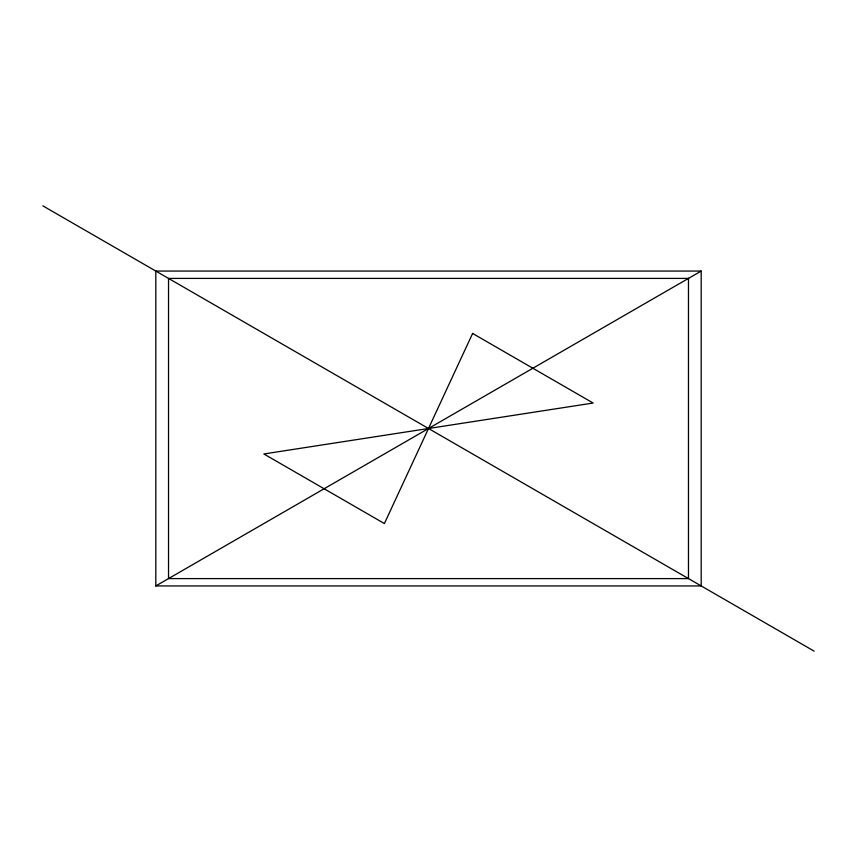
<?xml version="1.0" encoding="UTF-8"?>
<svg xmlns="http://www.w3.org/2000/svg" width="857" height="857" viewBox="0 0 857 857"><rect width="100%" height="100%" fill="white"/><g stroke="black" fill="none" stroke-linecap="round" stroke-linejoin="round"><path stroke-width="1.29" d="M155.803 585.942L701.197 271.058L701.197 585.942L155.803 585.942L155.803 271.058L701.197 271.058M42.85 205.851L814.15 651.149M472.614 333.448L384.386 523.552L263.87 453.964L593.13 403.036L472.614 333.448M688.471 278.407L168.529 278.407L168.529 578.593L688.471 578.593L688.471 278.407"/></g></svg>
